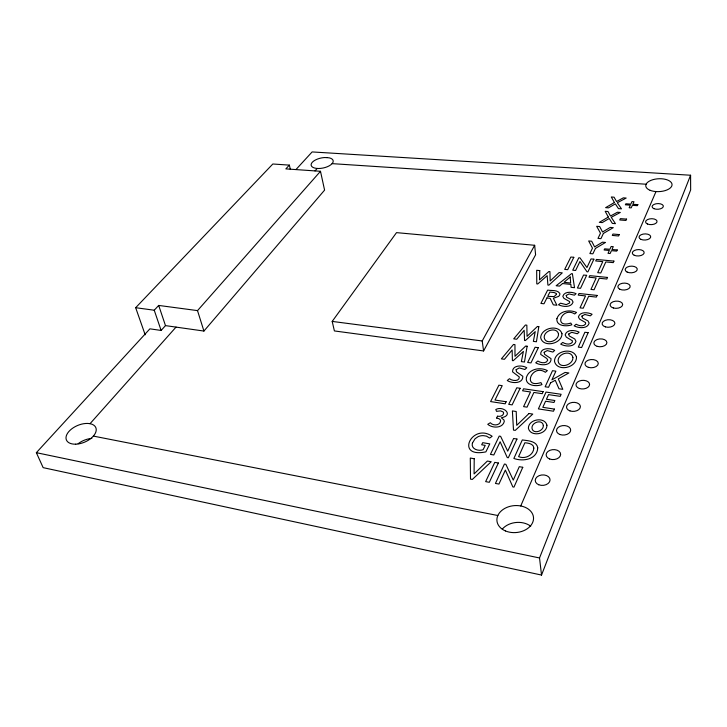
<?xml version="1.0" encoding="UTF-8"?>
<svg xmlns="http://www.w3.org/2000/svg" width="727" height="727" viewBox="0 0 727 727"><rect width="100%" height="100%" fill="white"/><g stroke="black" fill="none" stroke-linecap="round" stroke-linejoin="round"><path stroke-width="1.09" d="M290.373 169.482L289.355 165.12L285.838 168.891L320.489 171.29L324.587 190.12L203.923 331.058L165.483 325.614L161.112 330.449L149.907 328.831L36.35 452.676L43.147 467.643L541.533 575.066L690.65 189.92L690.586 175.234L312.128 151.934L296.007 169.509M541.533 575.066L539.525 557.963L690.586 175.234M520.741 505.965L655.981 191.574M496.577 418.08L497.513 416.171M483.591 350.95L535.599 254.804L534.663 245.29L396.515 232.631L332.194 321.416L334.393 330.939L483.591 350.95L482.21 340.963L534.663 245.29M145.182 334.802L135.667 307.703L154.242 310.22L158.695 305.431L197.517 310.611L320.489 171.29M315.018 170.927L317.208 168.455M90.039 423.687L176.025 327.105M135.667 307.703L272.825 164.002L289.355 165.12M332.094 163.639L646.112 184.222M497.668 416.189C500.076 416.762 503.402 415.899 503.638 413.009L503.293 412.036L500.558 410.873L496.532 411.337L495.805 409.519C503.284 405.302 514.334 415.353 501.303 417.771L503.956 419.97L504.293 421.424C502.711 428.494 492.279 428.339 487.753 424.304L490.316 422.741C492.915 425.986 500.149 425.795 500.63 420.851L500.467 420.215A4.835 3.208 -6.8 0 0 498.813 418.679L496.85 418.125M332.194 321.416L482.21 340.963M497.85 515.516L93.356 436.091M36.35 452.676L539.525 557.963M154.242 310.22L161.112 330.449M158.695 305.431L165.483 325.614M197.517 310.611L203.923 331.058M502.321 529.083A18.139 13.559 -5 0 1 530.719 526.23M78.107 443.734A15.794 9.115 -23.2 0 1 91.847 438.399M474.222 458.737L474.077 473.931L487.372 461.054L491.216 461.736L472.323 479.457L470.505 479.12L470.296 458.046L474.222 458.737M539.752 270.598L539.498 279.886L548.885 271.525L549.93 271.625L550.166 280.976L559.145 272.561L562.271 272.87L548.858 285.157L547.904 285.057L547.177 275.66L537.726 283.975L536.78 283.875L536.68 270.29L539.752 270.598M537.753 447.814C537.171 459.564 522.895 461.836 513.862 458.446L522.313 439.935C527.684 440.753 536.626 440.835 537.753 447.814M576.493 357.157C576.747 368.098 556.746 372.197 554.474 361.165C554.765 350.614 573.458 346.952 576.493 357.157M581.927 316.1L582.427 317.972L587.943 320.889L589.143 323.115C587.425 329.131 578.601 328.186 574.148 325.887L576.147 324.224C578.892 325.85 583.372 326.868 585.598 324.006L585.562 322.579L579.573 319.108L578.401 316.99C579.937 311.392 587.979 312.283 592.087 314.264L590.397 315.827L584.817 314.491L581.927 316.1M546.94 425.204C547.067 434.555 530.437 437.327 528.384 428.221C528.484 419.125 544.696 416.38 546.94 425.204M568.75 333.993L569.232 335.947L574.784 339L575.966 341.327C574.23 347.497 565.215 346.615 560.69 344.144L562.753 342.426C565.515 344.153 570.104 345.18 572.358 342.235L572.34 340.754L566.315 337.119L565.152 334.902C566.706 329.167 574.921 330.003 579.101 332.13L577.356 333.748L571.713 332.33L568.75 333.993M556.909 318.708C555.928 326.323 566.778 326.759 571.867 324.778L570.786 323.07C552.638 328.904 562.198 305.949 574.693 313.982L576.52 312.474C569.85 309.32 559.372 310.802 556.909 318.708M561.998 333.738C561.971 344.044 542.905 348.088 540.652 337.637C541.188 327.686 558.999 324.06 561.998 333.738M566.233 295.462L566.678 297.243L571.958 299.969L573.076 302.078C571.268 307.794 562.871 306.93 558.518 304.767L560.49 303.186L566.297 304.622L569.641 302.932L569.623 301.587L563.898 298.324L562.798 296.325C564.425 291.009 572.085 291.827 576.102 293.681L574.43 295.171L569.059 293.926L566.233 295.462M533.845 448.086C533.373 455.356 525.021 459.455 518.596 456.629L524.876 442.77C528.247 443.043 533.691 443.715 533.845 448.086M544.178 352.295L544.596 354.322L551.039 358.656C551.466 366.099 540.288 365.754 535.726 362.8L537.862 361.019C540.624 362.973 546.413 364.073 547.758 360.092L546.777 358.475L540.715 354.412C540.234 347.551 550.475 347.806 554.683 350.396L552.874 352.068L547.213 350.578L544.178 352.295M526.412 377.431C524.803 385.683 536.426 386.955 541.988 384.565L540.906 382.602C521.559 388.881 532.273 363.137 545.386 372.297L547.367 370.606C540.206 366.726 528.947 368.889 526.412 377.431M538.834 326.641L536.426 341.763L533.373 341.372L535.226 331.648L525.357 340.563L524.558 340.463L524.158 330.276L516.715 339.245L513.707 338.855L525.412 325.005L526.839 325.178L527.048 336.356L537.407 326.468L538.834 326.641M572.903 357.411C573.412 365.072 558.999 369.489 558.109 360.801C557.936 353.322 571.168 349.632 572.903 357.411M527.139 346.225L524.467 362.019L521.359 361.601L523.395 351.441L513.217 360.71L512.399 360.601L512.144 349.951L504.438 359.292L501.376 358.874L513.498 344.453L514.952 344.634L514.998 356.321L525.694 346.034L527.139 346.225M516.125 369.679L516.479 371.779L522.831 376.295C523.14 383.847 511.899 383.683 507.264 380.521L509.473 378.685C512.144 381.003 519.496 381.775 519.342 376.977L512.562 371.86C512.208 364.899 522.486 364.981 526.775 367.762L524.894 369.489L519.242 367.917L516.125 369.679M472.396 443.152C470.687 449.086 478.702 451.558 483.128 449.677L485.227 445.387L481.674 444.788L482.719 442.679L489.771 443.87L485.89 451.867C454.439 458.492 472.077 422.242 492.143 436.282L489.707 438.063L486.454 436.127L483.282 435.637A7.924 5.362 -7.5 0 0 477.948 436.754L475.067 438.772L472.396 443.152M558.527 333.993C558.818 341.208 545.05 345.507 544.169 337.264C544.187 330.222 556.827 326.623 558.527 333.993M543.323 425.377C543.832 431.384 532.727 434.691 531.964 428.103C531.537 422.187 542.442 418.916 543.323 425.377M556.482 294.326L554.119 296.598L547.722 296.352L549.885 292.045L554.192 292.545L556.2 293.444L556.482 294.326M554.428 409.101L553.501 411.218L538.38 408.901L546.032 392.08L561.135 394.288L560.235 396.342L548.549 394.625L546.45 399.268L554.855 400.513L553.983 402.476L545.577 401.213L542.815 407.329L554.428 409.101M588.152 332.666L581.627 347.551L578.301 347.124L584.871 332.266L588.152 332.666M607.536 277.441L606.836 279.041L599.275 278.268L594.068 289.764L590.942 289.428L596.176 277.95L588.997 277.223L589.733 275.651L607.536 277.441M613.924 261.102L613.243 262.629L605.809 261.92L600.784 272.979L597.712 272.68L602.765 261.629L595.704 260.957L596.413 259.439L613.924 261.102M522.768 467.297L513.953 487.135L512.835 486.926L505.374 470.078L498.94 484.073L495.441 483.428L504.411 464.062L505.865 464.317L513.271 480.111L519.287 466.679L522.768 467.297M617.241 249.961L616.714 251.133L611.452 250.651L610.153 253.514L608.026 253.323L609.335 250.461L604.11 249.988L604.646 248.825L609.862 249.297L611.153 246.48L613.261 246.662L611.98 249.488L617.241 249.961M597.085 295.435L596.34 297.089L588.661 296.252L583.199 308.221L580.028 307.866L585.517 295.916L578.219 295.117L578.992 293.481L597.085 295.435M637.852 204.641L637.379 205.686L632.363 205.314L631.2 207.877L629.173 207.731L630.345 205.168L625.365 204.796L625.847 203.76L630.818 204.123L631.963 201.597L633.98 201.742L632.835 204.269L637.852 204.641M619.25 234.576L618.622 235.975L612.288 235.43L612.934 234.039L619.25 234.576M626.592 219.118L625.983 220.463L619.749 219.963L620.367 218.627L626.592 219.118M550.557 382.856L548.558 387.273L545.141 386.782L552.502 370.697L555.873 371.161L551.92 379.857L565.07 372.433L568.868 372.96L558.318 378.867L562.798 389.327L558.99 388.781L555.264 380.266L550.557 382.856M543.151 391.653L542.224 393.689L533.891 392.462L527.03 407.156L523.585 406.629L530.492 391.962L522.595 390.799L523.558 388.791L543.151 391.653M516.979 439.044L508.327 457.756L507.255 457.574L500.112 441.762L493.815 454.966L490.434 454.375L499.222 436.1L500.621 436.336L507.71 451.158L513.607 438.49L516.979 439.044M593.886 259.203L587.925 271.88L587.016 271.789L579.946 261.52L575.611 270.48L572.74 270.19L578.801 257.776L579.992 257.885L586.953 267.527L591.024 258.93L593.886 259.203M498.368 462.999L489.307 482.301L485.654 481.628L494.769 462.363L498.368 462.999M586.625 275.333L580.528 288.328L577.429 288.001L583.572 275.024L586.625 275.333M595.44 248.416L592.878 253.823L589.888 253.55L592.469 248.143L588.67 240.964L591.687 241.228L594.595 246.898L602.456 242.182L605.509 242.454L595.44 248.416M603.401 233.44L600.938 238.656L597.994 238.401L600.475 233.185L596.667 226.288L599.639 226.533L602.556 231.977L610.253 227.406L613.261 227.66L603.401 233.44M538.325 347.679L530.955 362.909L527.666 362.455L535.09 347.261L538.325 347.679M520.132 388.291L512.126 404.875L508.718 404.357L516.77 387.791L520.132 388.291M506.156 401.749L505.147 403.812L490.598 401.577L498.904 385.174L502.221 385.664L494.987 400.05L506.156 401.749M573.821 257.303L567.705 269.69L564.697 269.39L570.859 257.022L573.821 257.303M546.94 297.906L543.987 303.786L540.906 303.432L547.649 290.091C551.529 290.909 557.445 289.564 559.835 293.517A7.606 4.344 -5 0 1 558.618 296.398L553.365 298.279L556.909 305.249L553.338 304.84L550.157 298.361L546.94 297.906M529.029 413.499L516.724 425.34L516.215 411.509L512.399 410.919L513.489 430.093L515.261 430.384L532.773 414.081L529.029 413.499M562.544 283.53L559.536 286.102L556.128 285.738L571.586 273.634L572.385 273.715L574.512 287.692L571.095 287.329L570.868 284.402L562.544 283.53M570.213 277.005L563.988 282.312L570.631 283.003L570.213 277.005M608.317 217.055L599.321 222.353L602.229 222.589L609.226 218.482L612.361 223.416L615.451 223.662L611.243 217.309L620.295 212.457L617.414 212.239L610.489 216.037L607.999 211.521L605.191 211.293L608.317 217.055M614.433 202.515L605.627 207.649L608.49 207.867L615.333 203.878L618.459 208.622L621.494 208.849L617.305 202.751L626.174 198.053L623.33 197.844L616.551 201.524L614.07 197.181L611.307 196.981L614.433 202.515M326.914 157.614L324.324 157.55A11.241 5.107 -11.8 0 0 311.238 165.592A11.241 5.107 -11.8 0 0 327.495 166.674A11.241 5.107 -11.8 0 0 329.422 157.886L326.914 157.614M619.804 289.237A6.17 3.471 -2.6 0 0 630.027 287.183A6.17 3.471 -2.6 0 0 622.248 283.303A6.17 3.471 -2.6 0 0 619.804 289.237M613.397 307.994A6.289 3.617 -2.6 0 0 622.676 304.431A6.289 3.617 -2.6 0 0 613.115 301.732A6.289 3.617 -2.6 0 0 613.397 307.994M627.092 272.043A6.052 3.326 -2.6 0 0 637.116 270.035A6.052 3.326 -2.6 0 0 629.446 266.346A6.052 3.326 -2.6 0 0 627.092 272.043M634.208 255.259A5.943 3.199 -2.6 0 0 644.031 253.296A5.943 3.199 -2.6 0 0 636.47 249.788A5.943 3.199 -2.6 0 0 634.208 255.259M640.941 239.365A5.843 3.072 -2.6 0 0 650.583 237.438A5.843 3.072 -2.6 0 0 643.122 234.094A5.843 3.072 -2.6 0 0 640.941 239.365M647.457 223.998A5.743 2.953 -2.7 0 0 656.926 222.108A5.743 2.953 -2.7 0 0 649.556 218.918A5.743 2.953 -2.7 0 0 647.457 223.998M653.955 208.676A5.643 2.844 -2.7 0 0 663.242 206.822A5.643 2.844 -2.7 0 0 655.981 203.787A5.643 2.844 -2.7 0 0 653.955 208.676M650.092 190.301A13.159 6.434 -2.9 0 0 671.766 186.03A13.159 6.434 -2.9 0 0 654.882 179.205A13.159 6.434 -2.9 0 0 650.092 190.301M505.456 530.946A18.366 13.495 -5.3 0 0 533.527 518.833A18.366 13.495 -5.3 0 0 506.664 507.491A18.366 13.495 -5.3 0 0 505.456 530.946M75.726 444.179A15.958 9.042 -22.8 0 0 96.046 428.258A15.958 9.042 -22.8 0 0 71.573 428.985A15.958 9.042 -22.8 0 0 75.726 444.179M569.95 410.891A6.952 4.526 -3.1 0 0 580.391 406.675A6.952 4.526 -3.1 0 0 570.004 403.049A6.952 4.526 -3.1 0 0 569.95 410.891M538.762 484.764A7.424 5.243 -3.9 0 0 550.048 480.047A7.424 5.243 -3.9 0 0 539.098 475.667A7.424 5.243 -3.9 0 0 538.762 484.764M549.639 458.991A7.261 4.989 -3.5 0 0 560.635 454.448A7.261 4.989 -3.5 0 0 549.876 450.34A7.261 4.989 -3.5 0 0 549.639 458.991M559.972 434.519A7.097 4.753 -3.3 0 0 570.686 430.139A7.097 4.753 -3.3 0 0 560.117 426.276A7.097 4.753 -3.3 0 0 559.972 434.519M579.401 388.5A6.807 4.317 -2.9 0 0 589.588 384.438A6.807 4.317 -2.9 0 0 579.374 381.021A6.807 4.317 -2.9 0 0 579.401 388.5M588.343 367.335A6.67 4.126 -2.8 0 0 598.285 363.409A6.67 4.126 -2.8 0 0 588.243 360.183A6.67 4.126 -2.8 0 0 588.343 367.335M597.194 346.361A6.534 3.944 -2.7 0 0 606.909 342.571A6.534 3.944 -2.7 0 0 597.031 339.536A6.534 3.944 -2.7 0 0 597.194 346.361M605.418 326.886A6.407 3.78 -2.7 0 0 614.906 323.215A6.407 3.78 -2.7 0 0 605.191 320.353A6.407 3.78 -2.7 0 0 605.418 326.886"/></g></svg>
